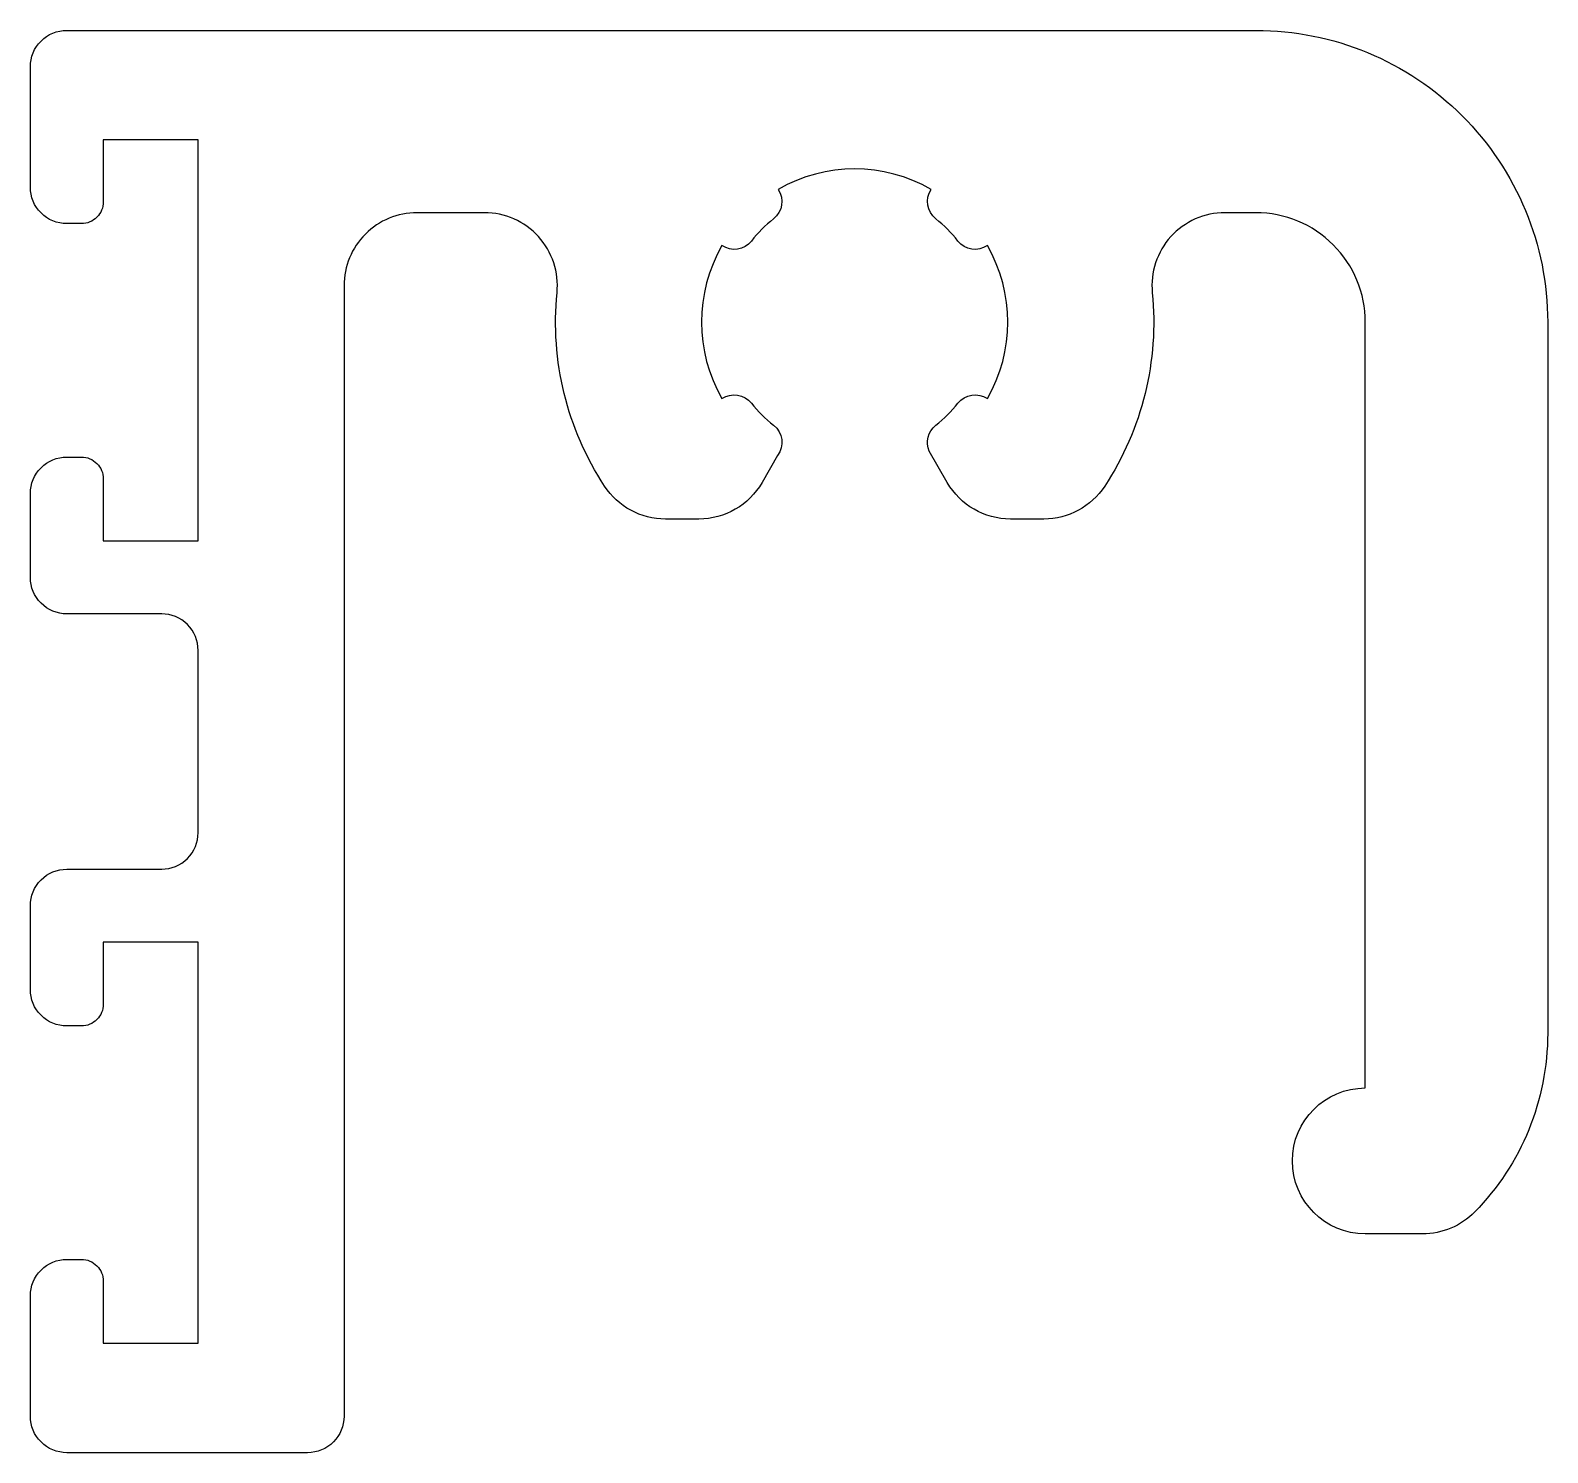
# Model space of a CAD drawing. Extents: x 172.1 to 192.9, y 217.9 to 237.4.
import ezdxf

# ---------------------------------------------------------------- set-up
doc = ezdxf.new("R2010")
doc.units = 0
doc.layers.get('0').update_dxf_attribs({"linetype": 'CONTINUOUS'})

msp = doc.modelspace()

# ---------------------------------------------------------------- linework, layer by layer
msp.add_lwpolyline([(177.406, 234.914, 0.414214), (176.406, 233.914), (176.406, 218.414, -0.414214), (175.906, 217.914), (172.606, 217.914, -0.414214), (172.106, 218.414), (172.106, 220.064, -0.414214), (172.606, 220.564), (172.806, 220.564, -0.414214), (173.106, 220.264), (173.106, 219.414), (174.406, 219.414), (174.406, 224.914), (173.106, 224.914), (173.106, 224.064, -0.414214), (172.806, 223.764), (172.606, 223.764, -0.414214), (172.106, 224.264), (172.106, 225.414, -0.414214), (172.606, 225.914), (173.906, 225.914, 0.414214), (174.406, 226.414), (174.406, 228.914, 0.414214), (173.906, 229.414), (172.606, 229.414, -0.414214), (172.106, 229.914), (172.106, 231.064, -0.414214), (172.606, 231.564), (172.806, 231.564, -0.414214), (173.106, 231.264), (173.106, 230.414), (174.406, 230.414), (174.406, 235.914), (173.106, 235.914), (173.106, 235.064, -0.414214), (172.806, 234.764), (172.606, 234.764, -0.414214), (172.106, 235.264), (172.106, 236.914, -0.414214), (172.606, 237.414), (188.906, 237.414, -0.414214), (192.906, 233.414), (192.906, 223.664, -0.196283), (191.906, 221.214, -0.201544), (191.191, 220.914), (190.406, 220.914, -1), (190.406, 222.914), (190.406, 233.414, 0.414214), (188.906, 234.914), (188.481, 234.914, 0.443276), (187.486, 233.816, -0.171305), (186.834, 231.166, -0.252777), (185.998, 230.714), (185.542, 230.714, -0.267949), (184.676, 231.214), (184.429, 231.643, -0.341943), (184.518, 231.999, 0.059736), (184.821, 232.302, -0.393426), (185.225, 232.365, 0.267676), (185.225, 234.463, -0.393426), (184.821, 234.526, 0.059736), (184.518, 234.829, -0.393426), (184.455, 235.233, 0.267676), (182.357, 235.233, -0.393426), (182.294, 234.829, 0.059736), (181.991, 234.526, -0.393426), (181.587, 234.463, 0.267676), (181.587, 232.365, -0.393426), (181.991, 232.302, 0.059736), (182.294, 231.999, -0.404854), (182.35, 231.585), (182.136, 231.214, -0.267949), (181.27, 230.714), (180.813, 230.714, -0.252777), (179.977, 231.166, -0.171305), (179.326, 233.816, 0.443276), (178.33, 234.914)], format="xyb", close=True)

doc.saveas('drawing.dxf')
